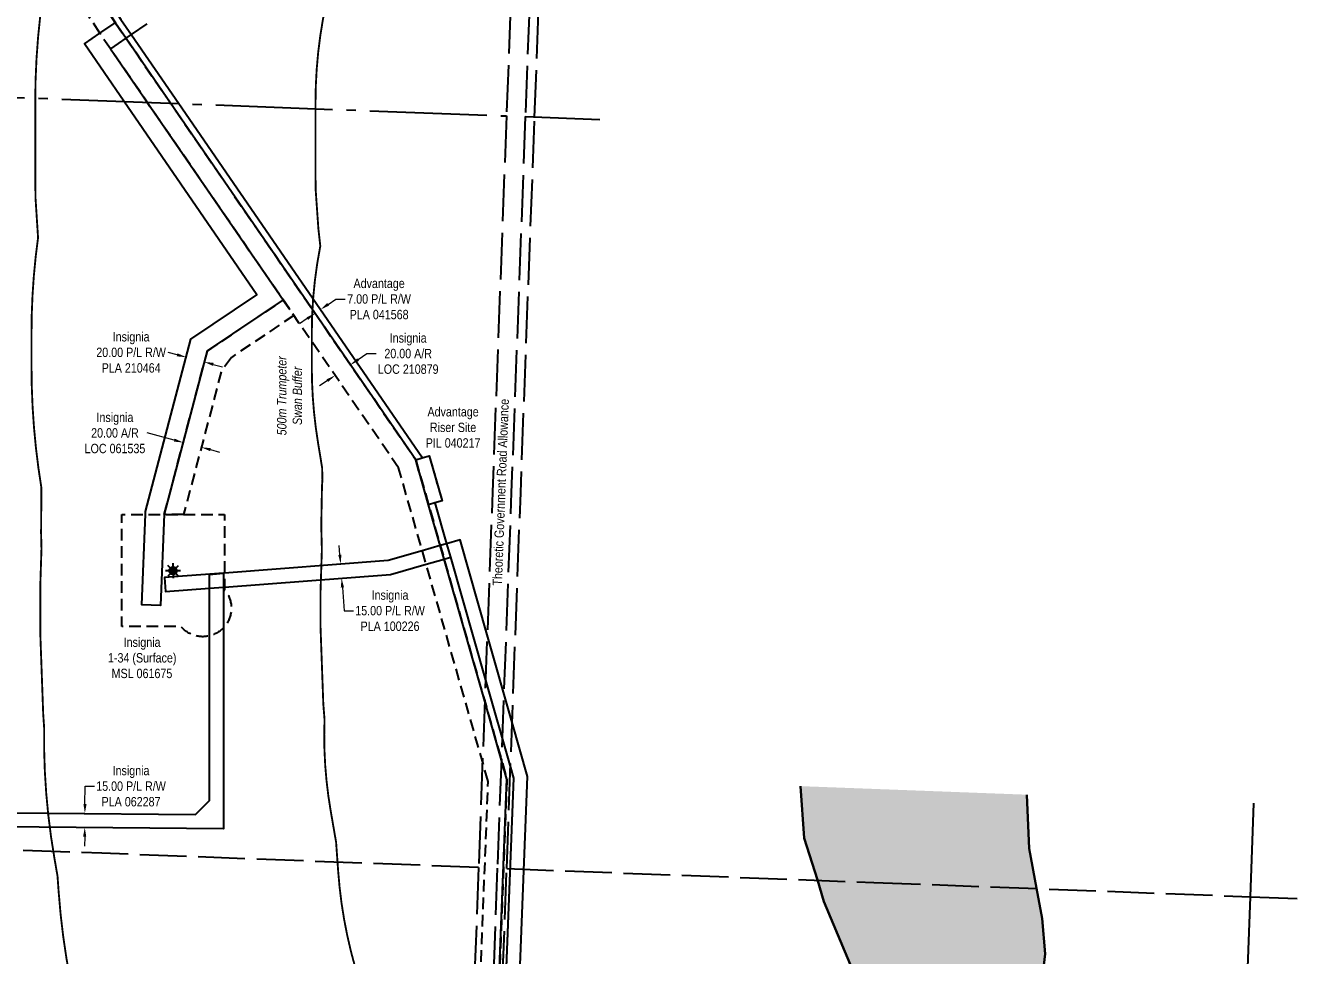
# Model space of a CAD drawing. Extents: x 333963 to 343562, y 6155611 to 6162191.
# Drawn here: x 335210 to 336574, y 6157217 to 6158211 of the extents above; entities that cross this region are included whole.
import ezdxf

# ---------------------------------------------------------------- set-up
doc = ezdxf.new("R2010")
doc.units = 0
doc.header["$LTSCALE"] = 5
doc.header["$PDSIZE"] = 0.5
for name, pattern in [('DASHDOT2', [12.7, 6.35, -3.175, 0, -3.175]), ('foc-ACCESSROAD', [3.75, 2.5, -1.25]), ('foc-QUARTERLINE', [33, 25, -3, 2, -3]), ('foc-UNSURVEYED', [12.5, 10, -2.5])]:
    doc.linetypes.add(name, pattern=pattern)
doc.layers.get('Defpoints').update_dxf_attribs({"color": 9})
for name, color, linetype in [('AS-WILDLIFE', 131, 'DASHDOT2'), ('F-AR', 190, 'foc-ACCESSROAD'), ('F-RW', 190, 'Continuous'), ('F-WS', 190, 'foc-ACCESSROAD'), ('F-WS-S', 8, 'Continuous'), ('L-QSEC', 8, 'foc-QUARTERLINE'), ('L-ROAD-T', 7, 'Continuous'), ('L-USEC', 7, 'foc-UNSURVEYED'), ('SRD_Environmental_Z11', 7, 'Continuous'), ('T-WATER', 160, 'Continuous'), ('T-WATER-H', 133, 'Continuous')]:
    doc.layers.add(name, color=color, linetype=linetype)
doc.layers.add('F-AR-T', color=190, linetype='Continuous', lineweight=9)
doc.layers.add('F-RW-T', color=190, linetype='Continuous', lineweight=9)
doc.styles.add('80CG', font='ARIALN.TTF', dxfattribs={"height": 10})
doc.styles.add('80L', font='ARIALN.TTF', dxfattribs={"height": 10})
doc.dimstyles.new('Compass 5 000', dxfattribs={"dimscale": 5, "dimtxt": 9, "dimasz": 2, "dimexe": 0.2, "dimexo": 0.0625, "dimgap": 0.5, "dimtad": 0, "dimtih": 1, "dimtoh": 1, "dimzin": 0, "dimdsep": 46, "dimtxsty": '80CG', "dimcen": 0.1, "dimse1": 1, "dimse2": 1, "dimclrd": 256, "dimclrt": 256, "dimaunit": 1, "dimadec": 4, "dimazin": 0, "dimtfac": 0.06, "dimtofl": 0, "dimtmove": 0, "dimatfit": 1, "dimfxl": 0.2, "dimtolj": 1, "dimtzin": 0, "dimlwd": -1, "dimarcsym": 0})

# ---------------------------------------------------------------- blocks, each defined once
blk = doc.blocks.new('*D73')
at = {"layer": 'Defpoints', "color": 0, "transparency": 16777216}
for p in [(335378.2, 6157842.8), (335401.1, 6157851.6), (335397.5, 6157837.7)]:
    blk.add_point(p, dxfattribs=at)
at = {"layer": 'F-RW-T', "transparency": 16777216}
for p, q in [((335372.1, 6157859.2), (335362.5, 6157861.8)), ((335410.8, 6157849), (335420.5, 6157846.5))]:
    blk.add_line(p, q, dxfattribs=at)
for points in [[(335372.6, 6157860.8), (335371.7, 6157857.6), (335381.8, 6157856.7)], [(335411.2, 6157850.6), (335410.4, 6157847.4), (335401.1, 6157851.6)]]:
    blk.add_solid(points, dxfattribs=at)
at = {"layer": 'F-RW-T', "transparency": 16777216, "insert": (335322.9, 6157861.8), "char_height": 10, "attachment_point": 5, "style": '80CG'}
blk.add_mtext('\\A1;Insignia\\P20.00 P/L R/W\\PPLA 210464', dxfattribs=at)
blk = doc.blocks.new('*D74')
at = {"layer": 'Defpoints', "color": 0, "transparency": 16777216}
for p in [(335378.7, 6157765.4), (335379.7, 6157769.3), (335399, 6157764.2)]:
    blk.add_point(p, dxfattribs=at)
at = {"layer": 'F-AR-T', "transparency": 16777216}
for p, q in [((335369, 6157768), (335340, 6157775.6)), ((335407.7, 6157757.8), (335417.4, 6157755.2))]:
    blk.add_line(p, q, dxfattribs=at)
for points in [[(335369.4, 6157769.6), (335368.6, 6157766.4), (335378.7, 6157765.4)], [(335408.1, 6157759.4), (335407.3, 6157756.2), (335398, 6157760.3)]]:
    blk.add_solid(points, dxfattribs=at)
at = {"layer": 'F-AR-T', "transparency": 16777216, "insert": (335305.6, 6157775.6), "char_height": 10, "attachment_point": 5, "style": '80CG'}
blk.add_mtext('\\A1;Insignia\\P20.00 A/R\\PLOC 061535', dxfattribs=at)
blk = doc.blocks.new('GAS')
h = blk.add_hatch(color=255)
h.dxf.hatch_style = 1
edge = h.paths.add_edge_path()
edge.add_arc((0, 0), 0.9, 0, 360)
for p, q in [((-0.81, 0), (-1.62, 0)), ((-0.57, 0.57), (-1.14, 1.14)), ((0, 0.81), (0, 1.62)), ((0.57, 0.57), (1.14, 1.14)), ((1.62, 0), (0.81, 0)), ((-0.57, -0.57), (-1.14, -1.14)), ((0, -0.81), (0, -1.62)), ((1.14, -1.14), (0.57, -0.57))]:
    blk.add_line(p, q)
blk.add_circle((0, 0), 0.8)
blk = doc.blocks.new('*D75')
at = {"layer": 'Defpoints', "color": 0, "transparency": 16777216}
for p in [(335519.7, 6157903.6), (335541.1, 6157884.8), (335535.3, 6157880.8)]:
    blk.add_point(p, dxfattribs=at)
at = {"layer": 'F-RW-T', "transparency": 16777216}
for p, q in [((335533.7, 6157913.2), (335541.9, 6157918.9)), ((335541.9, 6157918.9), (335551.9, 6157918.9)), ((335511.4, 6157897.9), (335503.2, 6157892.3))]:
    blk.add_line(p, q, dxfattribs=at)
for points in [[(335532.7, 6157914.6), (335534.6, 6157911.8), (335525.4, 6157907.6)], [(335510.5, 6157899.3), (335512.4, 6157896.5), (335519.7, 6157903.6)]]:
    blk.add_solid(points, dxfattribs=at)
at = {"layer": 'F-RW-T', "transparency": 16777216, "insert": (335588.2, 6157918.9), "char_height": 10, "attachment_point": 5, "style": '80CG'}
blk.add_mtext('\\A1;Advantage\\P7.00 P/L R/W\\PPLA 041568', dxfattribs=at)
blk = doc.blocks.new('*D76')
at = {"layer": 'Defpoints', "color": 0, "transparency": 16777216}
for p in [(335557.5, 6157848.5), (335564.3, 6157803.4), (335580.8, 6157814.7)]:
    blk.add_point(p, dxfattribs=at)
at = {"layer": 'F-AR-T', "transparency": 16777216}
for p, q in [((335565.8, 6157854.2), (335575, 6157860.5)), ((335575, 6157860.5), (335585, 6157860.5)), ((335532.8, 6157831.5), (335524.6, 6157825.9))]:
    blk.add_line(p, q, dxfattribs=at)
for points in [[(335564.8, 6157855.6), (335566.7, 6157852.8), (335557.5, 6157848.5)], [(335531.9, 6157832.9), (335533.8, 6157830.2), (335541.1, 6157837.2)]]:
    blk.add_solid(points, dxfattribs=at)
at = {"layer": 'F-AR-T', "transparency": 16777216, "insert": (335619.3, 6157860.5), "char_height": 10, "attachment_point": 5, "style": '80CG'}
blk.add_mtext('\\A1;Insignia\\P20.00 A/R\\PLOC 210879', dxfattribs=at)
blk = doc.blocks.new('*D78')
at = {"layer": 'Defpoints', "color": 0, "transparency": 16777216}
for p in [(335289.6, 6157368.5), (335273.3, 6157353.7), (335289.5, 6157353.5)]:
    blk.add_point(p, dxfattribs=at)
at = {"layer": 'F-RW-T', "transparency": 16777216}
for p, q in [((335273.5, 6157378.7), (335273.7, 6157397.8)), ((335273.7, 6157397.8), (335283.7, 6157397.8)), ((335273.2, 6157343.7), (335273.1, 6157333.7))]:
    blk.add_line(p, q, dxfattribs=at)
for points in [[(335271.9, 6157378.7), (335275.2, 6157378.6), (335273.4, 6157368.7)], [(335271.5, 6157343.7), (335274.9, 6157343.7), (335273.3, 6157353.7)]]:
    blk.add_solid(points, dxfattribs=at)
at = {"layer": 'F-RW-T', "transparency": 16777216, "insert": (335322.8, 6157397.8), "char_height": 10, "attachment_point": 5, "style": '80CG'}
blk.add_mtext('\\A1;Insignia\\P15.00 P/L R/W\\PPLA 062287', dxfattribs=at)
blk = doc.blocks.new('*D98')
at = {"layer": 'Defpoints', "color": 0, "transparency": 16777216}
for p in [(335549.2, 6157635.5), (335548.1, 6157620.4), (335550.3, 6157620.6)]:
    blk.add_point(p, dxfattribs=at)
at = {"layer": 'F-RW-T', "transparency": 16777216}
for p, q in [((335546.2, 6157645.3), (335545.5, 6157655.2)), ((335548.9, 6157610.4), (335550.8, 6157585.5)), ((335550.8, 6157585.5), (335560.8, 6157585.5))]:
    blk.add_line(p, q, dxfattribs=at)
for points in [[(335547.9, 6157645.4), (335544.6, 6157645.1), (335547, 6157635.3)], [(335550.6, 6157610.5), (335547.2, 6157610.3), (335548.1, 6157620.4)]]:
    blk.add_solid(points, dxfattribs=at)
at = {"layer": 'F-RW-T', "transparency": 16777216, "insert": (335599.9, 6157585.5), "char_height": 10, "attachment_point": 5, "style": '80CG'}
blk.add_mtext('\\A1;Insignia\\P15.00 P/L R/W\\PPLA 100226', dxfattribs=at)

msp = doc.modelspace()

# ---------------------------------------------------------------- hatches: boundary and pattern name
at = {"layer": 'T-WATER-H'}
h = msp.add_hatch(color=256, dxfattribs=at)
h.dxf.hatch_style = 1
h.paths.add_polyline_path([(336038.96, 6157397.84), (336038.903, 6157398.175), (336042.898, 6157342.244), (336057.334, 6157297.579), (336063.874, 6157274.326), (336096.836, 6157196.423), (336117.812, 6157107.533), (336142.782, 6157065.584), (336162.758, 6157042.613), (336176.743, 6157013.649), (336187.729, 6157002.662), (336201.712, 6156996.67), (336218.692, 6156995.671), (336236.671, 6156999.665), (336251.652, 6156993.675), (336273.293, 6156981.022), (336292.603, 6156972.7), (336316.574, 6156953.724), (336330.559, 6156947.731), (336345.541, 6156947.732), (336352.531, 6156962.713), (336352.531, 6157037.621), (336350.533, 6157057.596), (336336.55, 6157091.554), (336333.553, 6157110.53), (336323.565, 6157121.517), (336312.578, 6157130.505), (336305.586, 6157143.49), (336302.589, 6157180.444), (336298.594, 6157200.421), (336300.591, 6157218.398), (336297.594, 6157256.351), (336291.547, 6157288.738), (336283.61, 6157331.259), (336280.998, 6157388.704)])

# ---------------------------------------------------------------- linework, layer by layer
at = {"layer": 'AS-WILDLIFE', "const_width": 2, "flags": 128}
for points in [[(335925.497, 6155611.984), (335927.212, 6155615.344), (335937.95, 6155634.998), (335949.234, 6155654.344), (335961.056, 6155673.366), (335965.505, 6155680.306), (335984.07, 6155716.405), (336007.667, 6155759.041), (336014.133, 6155769.736), (336030.112, 6155795.705), (336042.389, 6155815.032), (336055.215, 6155834), (336068.578, 6155852.592), (336082.468, 6155870.795), (336096.873, 6155888.592), (336136.826, 6155936.531), (336151.96, 6155954.164), (336167.6, 6155971.349), (336183.733, 6155988.072), (336200.345, 6156004.319), (336217.423, 6156020.077), (336234.95, 6156035.332), (336252.914, 6156050.072), (336271.299, 6156064.283), (336295.268, 6156082.261), (336312.554, 6156094.871), (336330.182, 6156106.996), (336348.139, 6156118.628), (336366.413, 6156129.758), (336384.987, 6156140.377), (336403.849, 6156150.476), (336354.468, 6156148.18), (336345.585, 6156148.13), (336330.603, 6156148.13), (336305.7, 6156148.516), (336280.821, 6156149.678), (336255.99, 6156151.614), (336231.231, 6156154.323), (336206.569, 6156157.802), (336182.027, 6156162.046), (336157.629, 6156167.054), (336133.399, 6156172.818), (336109.361, 6156179.335), (336085.536, 6156186.597), (336061.95, 6156194.597), (336038.624, 6156203.328), (336015.582, 6156212.781), (336001.597, 6156218.775), (335996.072, 6156221.167), (335981.318, 6156228.253), (335933.682, 6156243.33), (335886.757, 6156261.711), (335872.774, 6156267.703), (335851.396, 6156277.237), (335830.307, 6156287.392), (335809.524, 6156298.161), (335789.065, 6156309.533), (335768.947, 6156321.499), (335749.189, 6156334.049), (335729.806, 6156347.172), (335710.816, 6156360.856), (335692.234, 6156375.091), (335674.077, 6156389.863), (335656.36, 6156405.16), (335639.099, 6156420.97), (335622.307, 6156437.278), (335611.322, 6156448.264), (335594.148, 6156465.932), (335577.542, 6156484.134), (335561.522, 6156502.854), (335546.102, 6156522.071), (335531.299, 6156541.768), (335517.127, 6156561.923), (335503.601, 6156582.517), (335490.734, 6156603.529), (335479.966, 6156618.332), (335455.696, 6156656.594), (335430.726, 6156698.543), (335418.567, 6156719.698), (335407.058, 6156741.215), (335396.212, 6156763.073), (335386.037, 6156785.251), (335376.544, 6156807.73), (335367.742, 6156830.488), (335359.637, 6156853.504), (335352.239, 6156876.756), (335345.554, 6156900.224), (335339.588, 6156923.884), (335334.123, 6156947.043), (335327.478, 6156962.747), (335318.023, 6156986.114), (335309.309, 6157009.767), (335301.344, 6157033.684), (335294.138, 6157057.839), (335291.761, 6157066.292), (335281.88, 6157096.864), (335274.845, 6157119.86), (335268.505, 6157143.056), (335262.865, 6157166.433), (335257.931, 6157189.969), (335253.707, 6157213.643), (335250.197, 6157237.433), (335247.404, 6157261.318), (335245.33, 6157285.276), (335244.17, 6157301.514), (335240.893, 6157320.52), (335237.223, 6157343.683), (335234.28, 6157366.95), (335232.067, 6157390.297), (335230.586, 6157413.702), (335229.838, 6157437.141), (335229.824, 6157460.593), (335228.836, 6157475.149), (335225.839, 6157558.048), (335225.732, 6157612.724), (335226.991, 6157651.759), (335226.565, 6157668.815), (335226.912, 6157716.932), (335223.683, 6157738.397), (335221.037, 6157759.942), (335218.977, 6157781.552), (335217.504, 6157803.209), (335216.62, 6157824.898), (335216.325, 6157846.603), (335216.324, 6157881.56), (335216.577, 6157902.205), (335217.406, 6157922.835), (335218.809, 6157943.435), (335220.786, 6157963.987), (335223.336, 6157984.475), (335220.649, 6158026.329), (335220.317, 6158049.372), (335220.317, 6158103.866), (335220.315, 6158129.218), (335220.656, 6158152.611), (335221.681, 6158175.984), (335223.389, 6158199.317), (335225.779, 6158222.59), (335228.849, 6158245.784), (335232.596, 6158268.877), (335237.018, 6158291.851), (335242.109, 6158314.686), (335247.867, 6158337.362), (335254.285, 6158359.86), (335261.359, 6158382.161), (335264.006, 6158390.102), (335263.59, 6158398.562), (335260.217, 6158423.45), (335257.268, 6158462.842), (335256.268, 6158482.817), (335255.438, 6158506.316), (335255.3, 6158529.831), (335255.853, 6158553.339), (335257.096, 6158576.82), (335259.03, 6158600.255), (335261.652, 6158623.623), (335264.96, 6158646.904), (335268.951, 6158670.077), (335273.622, 6158693.123), (335278.969, 6158716.022), (335284.986, 6158738.754), (335291.669, 6158761.298), (335296.663, 6158777.278), (335304.197, 6158800.168), (335312.418, 6158822.821), (335321.317, 6158845.216), (335330.887, 6158867.332), (335341.119, 6158889.15), (335352.004, 6158910.65), (335363.532, 6158931.812), (335375.692, 6158952.617), (335388.474, 6158973.046), (335401.866, 6158993.081), (335415.855, 6159012.703), (335429.711, 6159030.949)], [(335857.685, 6159005.817), (335846.308, 6158999.977), (335829.965, 6158990.797), (335813.977, 6158981.01), (335798.368, 6158970.631), (335785.383, 6158961.642), (335769.719, 6158950.343), (335754.504, 6158938.448), (335739.759, 6158925.974), (335725.508, 6158912.94), (335711.771, 6158899.365), (335698.568, 6158885.269), (335685.92, 6158870.673), (335675.064, 6158857.639), (335662.952, 6158842.43), (335651.44, 6158826.761), (335640.546, 6158810.656), (335630.287, 6158794.14), (335620.678, 6158777.237), (335611.735, 6158759.973), (335603.469, 6158742.374), (335595.895, 6158724.467), (335589.022, 6158706.278), (335582.863, 6158687.837), (335577.869, 6158671.857), (335572.392, 6158653.043), (335567.656, 6158634.029), (335563.67, 6158614.844), (335560.439, 6158595.517), (335557.968, 6158576.079), (335556.261, 6158556.558), (335555.32, 6158536.986), (335555.148, 6158517.392), (335555.743, 6158497.806), (335556.743, 6158477.831), (335559.628, 6158443.692), (335562.413, 6158426.803), (335563.714, 6158400.353), (335566.62, 6158365.787), (335568.95, 6158348.746), (335552.16, 6158306.298), (335550.812, 6158302.309), (335545.817, 6158287.328), (335540.469, 6158270.275), (335535.734, 6158253.043), (335531.618, 6158235.652), (335528.127, 6158218.125), (335525.264, 6158200.484), (335523.034, 6158182.752), (335521.44, 6158164.952), (335520.483, 6158147.107), (335520.165, 6158129.238), (335520.166, 6158103.876), (335520.166, 6158049.371), (335520.374, 6158034.97), (335523.228, 6157994.137), (335525.292, 6157975.595), (335522.001, 6157956.96), (335519.441, 6157938.212), (335517.614, 6157919.377), (335516.525, 6157900.486), (335516.174, 6157881.567), (335516.175, 6157846.61), (335516.439, 6157830.373), (335517.23, 6157814.153), (335518.549, 6157797.967), (335520.392, 6157781.833), (335522.759, 6157765.767), (335527.233, 6157738.475), (335527.576, 6157725.45), (335527.092, 6157719.252), (335526.32, 6157676.315), (335526.962, 6157650.674), (335525.426, 6157603.056), (335525.492, 6157568.883), (335528.49, 6157485.984), (335529.809, 6157468.968), (335529.485, 6157452.607), (335529.733, 6157436.244), (335530.553, 6157419.9), (335531.945, 6157403.595), (335533.905, 6157387.348), (335536.432, 6157371.18), (335542.194, 6157337.762), (335544.417, 6157306.639), (335545.941, 6157289.48), (335548.055, 6157272.383), (335550.756, 6157255.369), (335554.043, 6157238.458), (335557.911, 6157221.671), (335562.354, 6157205.027), (335567.369, 6157188.546), (335578.85, 6157153.024), (335582.789, 6157139.021), (335587.293, 6157123.924), (335592.27, 6157108.977), (335597.717, 6157094.194), (335603.626, 6157079.589), (335620.14, 6157040.56), (335631.422, 6156992.752), (335636.153, 6156974.286), (335641.585, 6156956.013), (335647.71, 6156937.961), (335654.52, 6156920.156), (335662.003, 6156902.623), (335670.149, 6156885.389), (335678.947, 6156868.478), (335688.383, 6156851.914), (335713.354, 6156809.965), (335721.336, 6156797.009), (335743.846, 6156764.955), (335753.372, 6156748.703), (335763.537, 6156732.844), (335774.325, 6156717.401), (335785.719, 6156702.401), (335797.702, 6156687.866), (335810.254, 6156673.819), (335823.355, 6156660.283), (335834.34, 6156649.297), (335848.041, 6156636.107), (335862.234, 6156623.448), (335876.898, 6156611.338), (335892.012, 6156599.795), (335907.554, 6156588.835), (335923.502, 6156578.475), (335939.833, 6156568.729), (335956.523, 6156559.611), (335973.547, 6156551.135), (335990.882, 6156543.313), (336004.866, 6156537.32), (336020.407, 6156530.78), (336036.209, 6156524.896), (336052.244, 6156519.678), (336068.482, 6156515.135), (336084.896, 6156511.276), (336092.536, 6156507.006), (336119.714, 6156494.381), (336133.698, 6156488.387), (336150.738, 6156481.453), (336168.021, 6156475.151), (336185.525, 6156469.489), (336203.224, 6156464.475), (336221.097, 6156460.115), (336239.118, 6156456.417), (336257.263, 6156453.385), (336275.507, 6156451.022), (336293.825, 6156449.332), (336312.194, 6156448.318), (336330.587, 6156447.98), (336345.569, 6156447.981), (336382.336, 6156449.337), (336401.879, 6156451.167), (336421.335, 6156453.762), (336440.673, 6156457.119), (336457.177, 6156460.657)]]:
    msp.add_lwpolyline(points, dxfattribs=at)
at = {"layer": 'F-AR'}
for points in [[(335687.895, 6156966.518), (335704.852, 6157402.971), (335609.056, 6157738.32), (335289.32, 6158203.265), (335253.74, 6158259.196), (335222.248, 6158287.715), (334867.819, 6158469.333), (334869.555, 6158490.911), (335233.715, 6158304.308), (335269.161, 6158272.208), (335306.162, 6158214.063), (335627.384, 6157746.956), (335724.957, 6157405.389), (335707.877, 6156965.767)], [(335496.952, 6157901.336), (335430.181, 6157856.419), (335419.337, 6157841.172), (335379.032, 6157688.27), (335358.349, 6157688.261), (335404.467, 6157863.227), (335485.619, 6157917.816), (335496.952, 6157901.336)]]:
    msp.add_lwpolyline(points, close=True, dxfattribs=at)
at = {"layer": 'F-RW'}
for points in [[(335690.013, 6156505.904), (335724.957, 6157405.389), (335701.164, 6157488.68), (335657.727, 6157640.74), (335653.607, 6157655.163), (335641.118, 6157698.879), (335627.384, 6157746.956), (335365.163, 6158128.257), (335317.495, 6158197.583), (335306.162, 6158214.063), (335269.161, 6158272.208), (335233.715, 6158304.308), (334899.469, 6158475.583), (334889.663, 6158582.91), (334857.443, 6158645.586), (334745.481, 6158734.917), (334634.453, 6158861.736), (334597.151, 6158937.248)], [(334603.28, 6158940.639), (334640.321, 6158865.658), (334750.335, 6158739.998), (334862.981, 6158650.121), (334896.509, 6158584.901), (334906.088, 6158480.055), (335237.728, 6158310.115), (335274.559, 6158276.762), (335311.948, 6158218.015), (335323.275, 6158201.531), (335373.885, 6158127.928), (335633.801, 6157749.98), (335634.115, 6157748.879), (335641.808, 6157751.077), (335655.541, 6157702.999), (335647.798, 6157700.788), (335660.294, 6157657.072), (335664.423, 6157642.647), (335702.001, 6157511.169), (335728.713, 6157417.723), (335731.995, 6157406.249), (335715.232, 6156974.784)], [(335339.584, 6158213.128), (335323.088, 6158201.858), (335317.308, 6158197.91), (335300.801, 6158186.633), (335340.058, 6158129.539), (335485.4, 6157918.198), (335404.288, 6157863.6), (335358.181, 6157688.71), (335354.218, 6157591.029), (335334.242, 6157591.849), (335338.219, 6157688.723), (335338.343, 6157691.745), (335386.897, 6157875.961), (335457.533, 6157923.544), (335315.222, 6158130.476), (335273.011, 6158191.865), (335289.47, 6158203.11), (335305.978, 6158214.387)], [(333963.123, 6157380.202), (335391.611, 6157367.62), (335406.654, 6157382.533), (335406.66, 6157558.547), (335406.725, 6157609.587), (335406.744, 6157624.104), (335421.743, 6157625.532), (335421.737, 6157610.733), (335421.72, 6157567.255), (335421.64, 6157352.358), (333962.558, 6157365.209)]]:
    msp.add_lwpolyline(points, dxfattribs=at)
at = {"layer": 'F-RW', "flags": 128}
msp.add_lwpolyline([(335711.463, 6156491.436), (335747.073, 6157408.066), (335730.511, 6157466.04), (335703.801, 6157559.541), (335674.761, 6157661.204), (335660.294, 6157657.072), (335653.606, 6157655.162), (335634.379, 6157649.67), (335597.837, 6157639.233), (335422.825, 6157625.68), (335421.743, 6157625.532), (335358.535, 6157620.949), (335359.677, 6157605.993), (335406.725, 6157609.587), (335421.737, 6157610.733), (335422.823, 6157610.816), (335600.495, 6157624.392), (335638.5, 6157635.247), (335657.726, 6157640.739), (335664.423, 6157642.647), (335702.001, 6157511.169), (335728.713, 6157417.723), (335731.995, 6157406.249), (335696.273, 6156486.756)], dxfattribs=at)
at = {"layer": 'F-WS'}
msp.add_lwpolyline([(335647.798, 6157700.788), (335641.118, 6157698.879), (335627.384, 6157746.956), (335634.115, 6157748.879), (335641.808, 6157751.077), (335655.541, 6157702.999), (335647.798, 6157700.788)], close=True, dxfattribs=at)
at = {"layer": 'F-WS', "flags": 128}
msp.add_lwpolyline([(335421.309, 6157566.822), (335420.54, 6157566.069), (335419.746, 6157565.342), (335418.926, 6157564.644), (335418.082, 6157563.975), (335417.215, 6157563.336), (335416.326, 6157562.729), (335415.416, 6157562.153), (335414.486, 6157561.61), (335413.538, 6157561.1), (335412.573, 6157560.624), (335411.59, 6157560.182), (335410.593, 6157559.774), (335409.583, 6157559.403), (335408.56, 6157559.067), (335407.526, 6157558.768), (335406.66, 6157558.547), (335405.428, 6157558.279), (335404.368, 6157558.091), (335403.302, 6157557.941), (335402.231, 6157557.827), (335401.157, 6157557.753), (335400.081, 6157557.716), (335399.004, 6157557.716), (335397.928, 6157557.755), (335396.855, 6157557.832), (335395.784, 6157557.946), (335394.718, 6157558.099), (335393.658, 6157558.288), (335392.605, 6157558.515), (335391.562, 6157558.779), (335390.528, 6157559.081), (335389.505, 6157559.417), (335388.495, 6157559.791), (335387.498, 6157560.199), (335386.517, 6157560.643), (335385.553, 6157561.12), (335384.605, 6157561.632), (335383.676, 6157562.176), (335382.767, 6157562.753), (335381.879, 6157563.362), (335381.013, 6157564.002), (335380.17, 6157564.672), (335379.351, 6157565.371), (335378.558, 6157566.099), (335377.79, 6157566.854), (335376.338, 6157568.444), (335312.93, 6157568.49), (335312.88, 6157688.338), (335358.349, 6157688.261), (335379.032, 6157688.27), (335422.805, 6157688.335), (335422.824, 6157640.552), (335422.825, 6157625.619), (335422.823, 6157610.816), (335422.823, 6157607.942), (335423.502, 6157607.112), (335424.152, 6157606.259), (335424.771, 6157605.383), (335425.359, 6157604.487), (335425.916, 6157603.569), (335426.439, 6157602.633), (335426.93, 6157601.679), (335427.386, 6157600.709), (335427.809, 6157599.723), (335428.196, 6157598.723), (335428.548, 6157597.71), (335428.864, 6157596.685), (335429.144, 6157595.649), (335429.387, 6157594.605), (335429.593, 6157593.552), (335429.763, 6157592.494), (335429.895, 6157591.429), (335429.989, 6157590.361), (335430.046, 6157589.29), (335430.065, 6157588.217), (335430.046, 6157587.145), (335429.99, 6157586.074), (335429.896, 6157585.005), (335429.765, 6157583.941), (335429.596, 6157582.882), (335429.39, 6157581.829), (335429.147, 6157580.785), (335428.868, 6157579.749), (335428.552, 6157578.724), (335428.201, 6157577.711), (335427.814, 6157576.711), (335427.392, 6157575.725), (335426.936, 6157574.754), (335426.446, 6157573.8), (335425.922, 6157572.863), (335425.366, 6157571.946), (335424.779, 6157571.049), (335424.16, 6157570.173), (335422.809, 6157568.436), (335422.05, 6157567.603), (335421.72, 6157567.255), (335421.309, 6157566.822)], close=True, dxfattribs=at)
at = {"layer": 'L-QSEC', "flags": 128}
for points in [[(334918.888, 6158145.123), (335724.464, 6158114.713)], [(335744.562, 6158113.955), (335824.373, 6158110.942)], [(336520.419, 6157279.615), (336524.113, 6157379.528)], [(336491.809, 6156505.669), (336520.419, 6157279.615)]]:
    msp.add_lwpolyline(points, dxfattribs=at)
at = {"layer": 'L-USEC'}
for p, q in [((335724.691, 6157309.65), (336117.53, 6157294.822)), ((336117.53, 6157294.822), (336520.419, 6157279.615)), ((336520.419, 6157279.615), (336573.913, 6157277.597))]:
    msp.add_line(p, q, dxfattribs=at)
at = {"layer": 'L-USEC', "flags": 128}
for points in [[(335754.39, 6158918.639), (335739.427, 6158516.677), (335724.464, 6158114.713)], [(335774.489, 6158917.88), (335759.526, 6158515.928), (335744.563, 6158113.965)], [(335754.612, 6158113.576), (335769.575, 6158515.539), (335784.538, 6158917.501)], [(335724.464, 6158114.713), (335709.504, 6157712.751), (335709.504, 6157712.751), (335694.543, 6157310.788)], [(335744.563, 6158113.965), (335729.603, 6157712.003), (335714.642, 6157310.04)], [(335724.691, 6157309.65), (335739.652, 6157711.615), (335754.612, 6158113.576)], [(335694.543, 6157310.788), (335291.654, 6157325.994), (334888.763, 6157341.201)], [(335694.543, 6157310.788), (335679.584, 6156908.825), (335664.623, 6156506.862)], [(335714.642, 6157310.04), (335699.683, 6156908.077), (335684.722, 6156506.114)], [(335694.771, 6156505.725), (335709.731, 6156907.688), (335724.691, 6157309.65)]]:
    msp.add_lwpolyline(points, dxfattribs=at)
at = {"layer": 'SRD_Environmental_Z11'}
for points in [[(336096.836, 6157196.423), (336063.874, 6157274.326), (336057.334, 6157297.579), (336042.898, 6157342.244), (336038.926, 6157397.841)], [(336280.998, 6157388.704), (336283.61, 6157331.259), (336291.547, 6157288.738), (336297.594, 6157256.351), (336300.591, 6157218.398), (336298.594, 6157200.421)]]:
    msp.add_lwpolyline(points, dxfattribs=at)
at = {"layer": 'T-WATER'}
for points in [[(336038.926, 6157397.841), (336042.898, 6157342.244), (336057.334, 6157297.579), (336063.874, 6157274.326), (336096.836, 6157196.423)], [(336298.594, 6157200.421), (336300.591, 6157218.398), (336297.594, 6157256.351), (336291.547, 6157288.738), (336283.61, 6157331.259), (336280.998, 6157388.704)]]:
    msp.add_lwpolyline(points, dxfattribs=at)

# ---------------------------------------------------------------- block references
at = {"layer": 'F-WS-S', "xscale": 4.999015300000056, "yscale": 4.999015300000056, "zscale": 4.999015300000056}
msp.add_blockref('GAS', (335367.792, 6157628.278), dxfattribs=at)

# ---------------------------------------------------------------- texts
at = {"layer": 'AS-WILDLIFE', "insert": (335479.04, 6157772.605), "char_height": 9.99806, "attachment_point": 1, "rotation": 90.001277, "style": '80L'}
msp.add_mtext_dynamic_manual_height_columns('\\pi0.44884;{\\fArial Narrow|b0|i1|c0|p34;500m Trumpeter \\P\\pi11.59265;Swan Buffer}', width=85.75841, gutter_width=49.99, heights=[0], dxfattribs=at)
at = {"layer": 'F-AR-T', "insert": (335667.331, 6157781.546), "char_height": 9.99794, "width": 58.13029, "attachment_point": 5, "style": '80CG'}
msp.add_mtext('\\A1;Advantage\\PRiser Site\\PPIL 040217', dxfattribs=at)
at = {"layer": 'F-WS', "insert": (335290.833, 6157556.776), "char_height": 10, "attachment_point": 1, "style": '80L'}
msp.add_mtext_dynamic_manual_height_columns('\\pi24.05003;Insignia\\P\\pi7.34471;1-34 (Surface)\\P\\pi11.17827;MSL 061675', width=85.99228, gutter_width=49.99, heights=[0], dxfattribs=at)

# ---------------------------------------------------------------- dimensions: what is measured, and where the dimension line sits
at = {"layer": 'F-AR-T'}
for base, p1, p2, angle, text, picture, middle in [((335557.534, 6157848.528), (335564.301, 6157803.4), (335580.776, 6157814.73), 34.51637, 'Insignia\\P20.00 A/R\\PLOC 210879', '*D76', (335619.272, 6157860.51)), ((335378.686, 6157765.42), (335399.043, 6157764.184), (335379.704, 6157769.282), 165.233637, 'Insignia\\P20.00 A/R\\PLOC 061535', '*D74', (335305.646, 6157775.622))]:
    dim = msp.add_linear_dim(base=base, p1=p1, p2=p2, angle=angle, text=text, dimstyle='Compass 5 000', dxfattribs=at)
    dim.commit()
    dim.dimension.update_dxf_attribs({"geometry": picture, "text_midpoint": middle, "dimtype": 161})
at = {"layer": 'F-RW-T'}
for base, p1, p2, angle, text, picture, middle in [((335519.673, 6157903.586), (335541.103, 6157884.773), (335535.337, 6157880.807), 214.515752, 'Advantage\\P7.00 P/L R/W\\PPLA 041568', '*D75', (335588.169, 6157918.885)), ((335401.117, 6157851.572), (335378.153, 6157842.785), (335397.458, 6157837.695), 345.230816, 'Insignia\\P20.00 P/L R/W\\PPLA 210464', '*D73', (335322.932, 6157861.761)), ((335548.134, 6157620.391), (335549.187, 6157635.465), (335550.326, 6157620.558), 274.369374, 'Insignia\\P15.00 P/L R/W\\PPLA 100226', '*D98', (335599.886, 6157585.46)), ((335273.302, 6157353.665), (335289.608, 6157368.519), (335289.476, 6157353.522), 269.49537, 'Insignia\\P15.00 P/L R/W\\PPLA 062287', '*D78', (335322.773, 6157397.752))]:
    dim = msp.add_linear_dim(base=base, p1=p1, p2=p2, angle=angle, text=text, dimstyle='Compass 5 000', dxfattribs=at)
    dim.commit()
    dim.dimension.update_dxf_attribs({"geometry": picture, "text_midpoint": middle, "dimtype": 161})

# ---------------------------------------------------------------- next in the draw order: texts
at = {"layer": 'L-ROAD-T', "linetype": 'Continuous', "insert": (335713.338, 6157712.447), "char_height": 9.99794, "width": 199.50627, "attachment_point": 2, "rotation": 87.840242, "style": '80L', "bg_fill": 3, "box_fill_scale": 1.15, "bg_fill_color": 256, "bg_fill_true_color": 256, "bg_fill_transparency": 0}
msp.add_mtext('Theoretic Government Road Allowance', dxfattribs=at)

doc.saveas('drawing.dxf')
